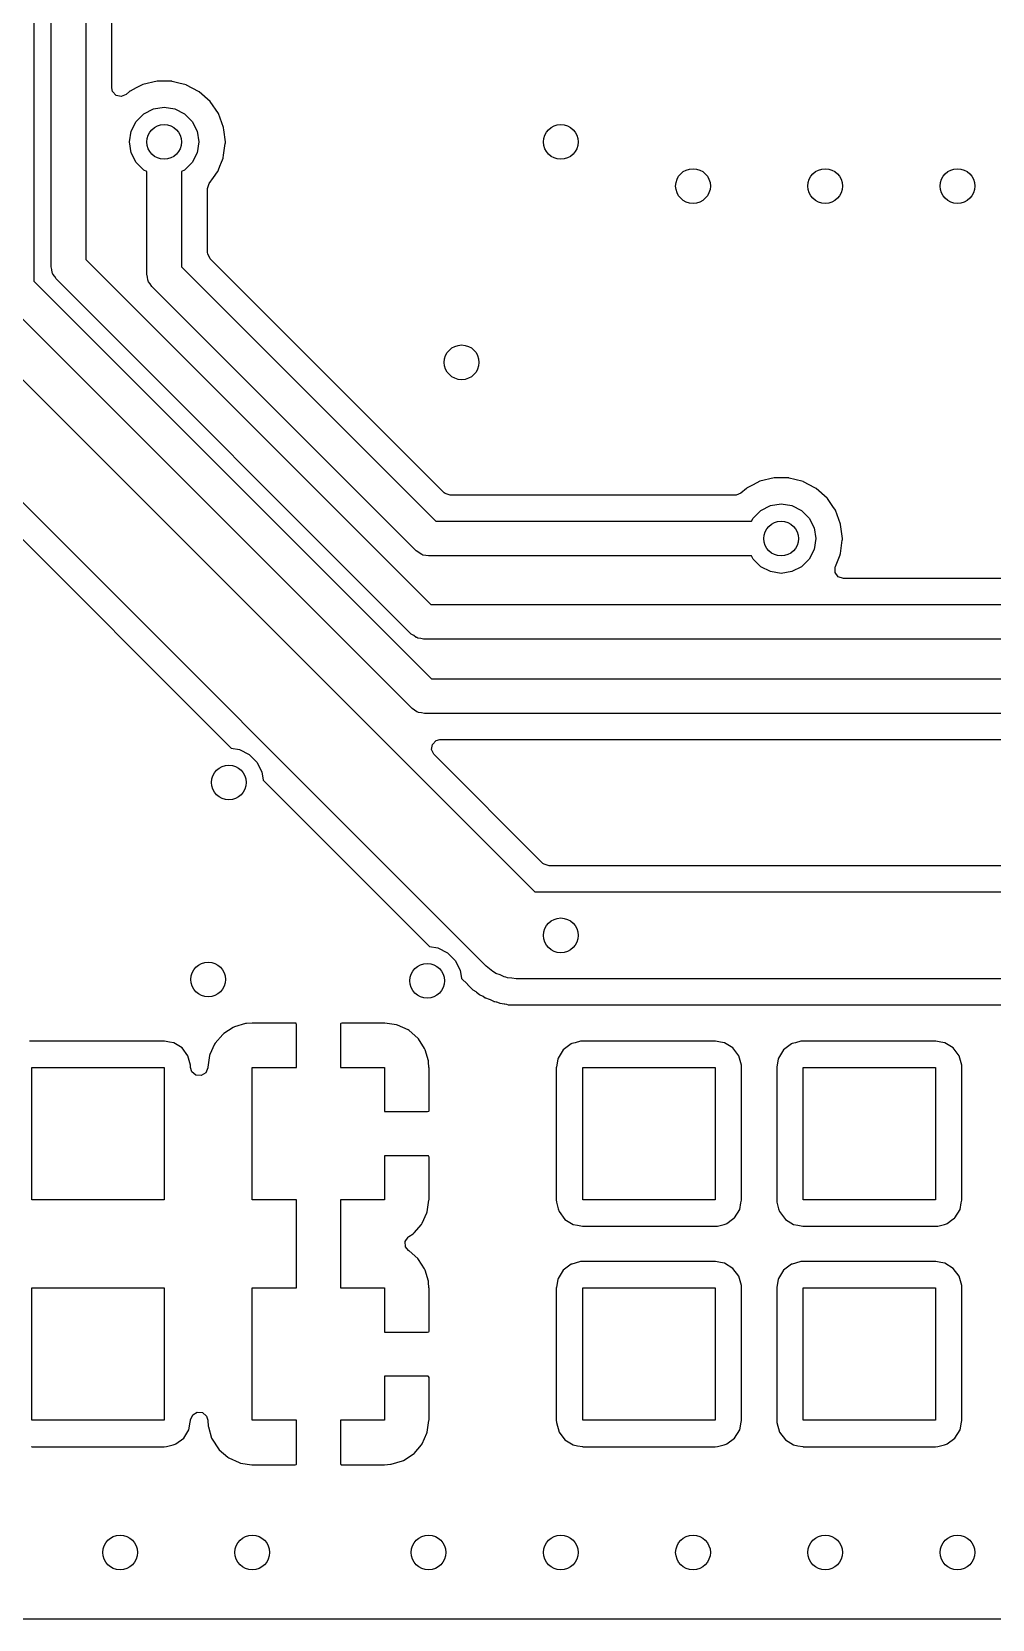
# Model space of a CAD drawing. Extents: x 0.03 to 2.37, y 0.03 to 1.57.
# Drawn here: x 1.02 to 1.456, y 0.03 to 0.75 of the extents above; entities that cross this region are included whole.
import ezdxf

# ---------------------------------------------------------------- set-up
doc = ezdxf.new("R2010")
doc.units = 0
doc.header["$MEASUREMENT"] = 0
doc.layers.add('BLACK', color=7, linetype='CONTINUOUS')

msp = doc.modelspace()

# ---------------------------------------------------------------- linework, layer by layer
at = {"layer": 'BLACK', "linetype": 'CONTINUOUS'}
for p, q in [((1.04447, 0.887659), (1.04447, 0.646669)), ((1.02872, 0.643407), (1.02872, 0.884398)), ((1.0563, 0.724487), (1.0563, 0.885041)), ((1.02084, 0.84703), (1.02084, 0.636884)), ((1.07681, 0.727591), (1.07032, 0.726034)), ((1.07704, 0.72759), (1.07681, 0.727591)), ((1.08011, 0.727574), (1.07704, 0.72759)), ((1.07704, 0.72759), (1.07704, 0.72759)), ((1.08348, 0.727557), (1.08011, 0.727574)), ((1.08371, 0.727499), (1.08348, 0.727557)), ((1.05661, 0.722958), (1.0563, 0.724487)), ((1.05819, 0.721143), (1.05661, 0.722958)), ((1.06054, 0.720605), (1.05819, 0.721143)), ((1.06276, 0.72155), (1.06054, 0.720605)), ((1.06421, 0.722818), (1.06276, 0.72155)), ((1.06439, 0.722973), (1.06421, 0.722818)), ((1.0646, 0.72308), (1.06439, 0.722973)), ((1.06732, 0.724487), (1.0646, 0.72308)), ((1.0646, 0.72308), (1.0646, 0.72308)), ((1.07032, 0.726034), (1.06732, 0.724487)), ((1.08672, 0.726744), (1.08371, 0.727499)), ((1.08371, 0.727499), (1.08371, 0.727499)), ((1.08995, 0.725931), (1.08672, 0.726744)), ((1.09016, 0.725821), (1.08995, 0.725931)), ((1.09564, 0.722918), (1.09016, 0.725821)), ((1.09016, 0.725821), (1.09016, 0.725821)), ((1.09585, 0.722808), (1.09564, 0.722918)), ((1.10083, 0.718368), (1.09585, 0.722808)), ((1.07074, 0.71274), (1.07513, 0.714977)), ((1.07513, 0.714977), (1.08, 0.715748)), ((1.08, 0.715748), (1.08487, 0.714977)), ((1.08487, 0.714977), (1.08926, 0.71274)), ((1.10461, 0.712868), (1.10083, 0.718368)), ((1.06502, 0.704866), (1.06726, 0.709256)), ((1.06726, 0.709256), (1.07074, 0.71274)), ((1.08926, 0.71274), (1.09274, 0.709256)), ((1.09274, 0.709256), (1.09498, 0.704866)), ((1.10697, 0.706625), (1.10461, 0.712868)), ((1.107, 0.706392), (1.10697, 0.706625)), ((1.10711, 0.70551), (1.107, 0.706392)), ((1.107, 0.706392), (1.107, 0.706392)), ((1.06425, 0.7), (1.06502, 0.704866)), ((1.06502, 0.695134), (1.06425, 0.7)), ((1.09498, 0.704866), (1.09575, 0.7)), ((1.09575, 0.7), (1.09498, 0.695134)), ((1.107, 0.69399), (1.10775, 0.699292)), ((1.10778, 0.7), (1.10711, 0.70551)), ((1.10775, 0.699292), (1.10777, 0.699418)), ((1.10775, 0.699292), (1.10775, 0.699292)), ((1.10777, 0.699418), (1.10778, 0.7)), ((1.06726, 0.690744), (1.06502, 0.695134)), ((1.09498, 0.695134), (1.09274, 0.690744)), ((1.1057, 0.69), (1.10674, 0.692593)), ((1.10674, 0.692593), (1.10683, 0.692811)), ((1.10674, 0.692593), (1.10674, 0.692593)), ((1.10683, 0.692811), (1.107, 0.69399)), ((1.07074, 0.68726), (1.06726, 0.690744)), ((1.07213, 0.686555), (1.07074, 0.68726)), ((1.07213, 0.64), (1.07213, 0.686555)), ((1.08926, 0.68726), (1.08787, 0.686555)), ((1.08787, 0.686555), (1.08787, 0.643261)), ((1.09274, 0.690744), (1.08926, 0.68726)), ((1.10235, 0.683852), (1.1042, 0.686428)), ((1.1042, 0.686428), (1.10434, 0.686619)), ((1.1042, 0.686428), (1.1042, 0.686428)), ((1.10434, 0.686619), (1.10563, 0.68982)), ((1.10563, 0.68982), (1.1057, 0.69)), ((1.0997, 0.678916), (1.10045, 0.681199)), ((1.0997, 0.649776), (1.0997, 0.678916)), ((1.10045, 0.681202), (1.10235, 0.683852)), ((1.10045, 0.681199), (1.10045, 0.681202)), ((1.10045, 0.681199), (1.10045, 0.681199)), ((1.09975, 0.649167), (1.0997, 0.649776)), ((1.10085, 0.64702), (1.09975, 0.649167)), ((1.02901, 0.642125), (1.02872, 0.643407)), ((1.02916, 0.640818), (1.02901, 0.642125)), ((1.04447, 0.646669), (1.20099, 0.490145)), ((1.08787, 0.643261), (1.20326, 0.527874)), ((1.20702, 0.540846), (1.10085, 0.64702)), ((1.02084, 0.636884), (1.20135, 0.456378)), ((1.0294, 0.640434), (1.02916, 0.640818)), ((1.0295, 0.639993), (1.0294, 0.640434)), ((1.03032, 0.638964), (1.0295, 0.639993)), ((1.03102, 0.637849), (1.03032, 0.638964)), ((1.19216, 0.476704), (1.03102, 0.637849)), ((1.07242, 0.638718), (1.07213, 0.64)), ((1.07256, 0.63741), (1.07242, 0.638718)), ((1.0728, 0.637027), (1.07256, 0.63741)), ((1.0729, 0.636585), (1.0728, 0.637027)), ((1.07372, 0.635557), (1.0729, 0.636585)), ((1.07442, 0.634442), (1.07372, 0.635557)), ((1.19443, 0.514432), (1.07442, 0.634442)), ((1.19252, 0.442936), (1.00739, 0.628064)), ((0.993919, 0.613919), (1.24815, 0.359685)), ((1.22608, 0.326081), (0.971846, 0.580315)), ((0.968087, 0.567343), (1.11048, 0.424951)), ((1.35681, 0.547591), (1.35032, 0.546034)), ((1.35704, 0.54759), (1.35681, 0.547591)), ((1.36011, 0.547574), (1.35704, 0.54759)), ((1.35704, 0.54759), (1.35704, 0.54759)), ((1.36348, 0.547557), (1.36011, 0.547574)), ((1.36371, 0.547499), (1.36348, 0.547557)), ((1.36624, 0.546862), (1.36371, 0.547499)), ((1.36371, 0.547499), (1.36371, 0.547499)), ((1.20749, 0.540449), (1.20702, 0.540846)), ((1.20978, 0.539705), (1.20749, 0.540449)), ((1.34174, 0.540665), (1.33953, 0.53972)), ((1.34421, 0.542818), (1.34174, 0.540665)), ((1.34439, 0.542973), (1.34421, 0.542818)), ((1.3446, 0.54308), (1.34439, 0.542973)), ((1.34724, 0.544443), (1.3446, 0.54308)), ((1.3446, 0.54308), (1.3446, 0.54308)), ((1.35032, 0.546034), (1.34724, 0.544443)), ((1.36995, 0.545931), (1.36624, 0.546862)), ((1.37016, 0.545821), (1.36995, 0.545931)), ((1.37534, 0.54308), (1.37016, 0.545821)), ((1.37016, 0.545821), (1.37016, 0.545821)), ((1.37585, 0.542808), (1.37534, 0.54308)), ((1.38083, 0.538368), (1.37585, 0.542808)), ((1.33918, 0.539705), (1.20978, 0.539705)), ((1.33953, 0.53972), (1.33918, 0.539705)), ((1.35074, 0.53274), (1.35513, 0.534977)), ((1.35513, 0.534977), (1.36, 0.535748)), ((1.36, 0.535748), (1.36487, 0.534977)), ((1.36487, 0.534977), (1.36926, 0.53274)), ((1.38097, 0.538175), (1.38083, 0.538368)), ((1.38346, 0.534553), (1.38097, 0.538175)), ((1.38461, 0.532868), (1.38346, 0.534553)), ((1.20326, 0.527874), (1.34656, 0.527874)), ((1.34656, 0.527874), (1.34726, 0.529256)), ((1.34726, 0.529256), (1.35074, 0.53274)), ((1.36926, 0.53274), (1.37274, 0.529256)), ((1.37274, 0.529256), (1.37498, 0.524866)), ((1.38697, 0.526625), (1.38461, 0.532868)), ((1.387, 0.526392), (1.38697, 0.526625)), ((1.38713, 0.525348), (1.387, 0.526392)), ((1.387, 0.526392), (1.387, 0.526392)), ((1.37498, 0.524866), (1.37575, 0.52)), ((1.37575, 0.52), (1.37498, 0.515134)), ((1.3869, 0.513317), (1.38775, 0.519292)), ((1.38778, 0.52), (1.38713, 0.525348)), ((1.38775, 0.519292), (1.38777, 0.519418)), ((1.38775, 0.519292), (1.38775, 0.519292)), ((1.38777, 0.519418), (1.38778, 0.52)), ((1.19555, 0.513732), (1.19443, 0.514432)), ((1.19657, 0.512911), (1.19555, 0.513732)), ((1.19701, 0.512809), (1.19657, 0.512911)), ((1.1974, 0.512569), (1.19701, 0.512809)), ((1.1987, 0.512421), (1.1974, 0.512569)), ((1.19999, 0.512126), (1.1987, 0.512421)), ((1.34656, 0.512126), (1.19999, 0.512126)), ((1.34726, 0.510744), (1.34656, 0.512126)), ((1.37498, 0.515134), (1.37274, 0.510744)), ((1.38462, 0.507328), (1.38674, 0.512593)), ((1.38674, 0.512593), (1.38683, 0.512811)), ((1.38674, 0.512593), (1.38674, 0.512593)), ((1.38683, 0.512811), (1.3869, 0.513317)), ((1.35074, 0.50726), (1.34726, 0.510744)), ((1.35513, 0.505023), (1.35074, 0.50726)), ((1.36, 0.504252), (1.35513, 0.505023)), ((1.36487, 0.505023), (1.36, 0.504252)), ((1.36926, 0.50726), (1.36487, 0.505023)), ((1.37274, 0.510744), (1.36926, 0.50726)), ((1.38453, 0.507078), (1.38462, 0.507328)), ((1.38453, 0.504669), (1.38453, 0.507078)), ((1.38595, 0.50272), (1.38453, 0.504669)), ((1.38824, 0.501976), (1.38595, 0.50272)), ((1.66903, 0.501976), (1.38824, 0.501976)), ((1.20099, 0.490145), (1.67901, 0.490145)), ((1.19327, 0.476004), (1.19216, 0.476704)), ((1.1943, 0.475182), (1.19327, 0.476004)), ((1.19474, 0.475081), (1.1943, 0.475182)), ((1.19513, 0.47484), (1.19474, 0.475081)), ((1.19643, 0.474692), (1.19513, 0.47484)), ((1.19771, 0.474397), (1.19643, 0.474692)), ((1.68227, 0.474397), (1.19771, 0.474397)), ((1.20135, 0.456378), (1.69524, 0.456378)), ((1.19363, 0.442236), (1.19252, 0.442936)), ((1.19466, 0.441415), (1.19363, 0.442236)), ((1.1951, 0.441313), (1.19466, 0.441415)), ((1.19549, 0.441072), (1.1951, 0.441313)), ((1.19679, 0.440925), (1.19549, 0.441072)), ((1.19808, 0.44063), (1.19679, 0.440925)), ((1.6985, 0.44063), (1.19808, 0.44063)), ((1.20133, 0.424292), (1.20171, 0.426671)), ((1.20171, 0.426671), (1.20341, 0.428374)), ((1.20341, 0.428374), (1.20518, 0.428799)), ((1.20518, 0.428799), (1.69589, 0.428799)), ((1.11048, 0.424951), (1.11424, 0.424355)), ((1.11424, 0.424355), (1.11863, 0.422118)), ((1.11863, 0.422118), (1.12212, 0.418634)), ((1.12212, 0.418634), (1.12435, 0.414244)), ((1.20242, 0.422145), (1.20133, 0.424292)), ((1.25191, 0.372657), (1.20242, 0.422145)), ((1.12435, 0.414244), (1.12495, 0.410479)), ((1.12495, 0.410479), (1.20048, 0.334951)), ((1.25238, 0.37226), (1.25191, 0.372657)), ((1.25467, 0.371516), (1.25238, 0.37226)), ((1.73585, 0.371516), (1.25467, 0.371516)), ((1.24815, 0.359685), (1.73937, 0.359685)), ((1.20048, 0.334951), (1.20424, 0.334355)), ((1.20424, 0.334355), (1.20863, 0.332118)), ((1.20863, 0.332118), (1.21212, 0.328634)), ((1.21212, 0.328634), (1.21435, 0.324244)), ((1.21435, 0.324244), (1.21495, 0.320479)), ((1.22769, 0.324876), (1.22608, 0.326081)), ((1.22919, 0.323547), (1.22769, 0.324876)), ((1.21495, 0.320479), (1.21764, 0.317793)), ((1.21764, 0.317793), (1.21767, 0.317764)), ((1.21767, 0.317764), (1.21996, 0.315424)), ((1.22991, 0.32321), (1.22919, 0.323547)), ((1.23055, 0.322733), (1.22991, 0.32321)), ((1.23243, 0.322028), (1.23055, 0.322733)), ((1.23424, 0.321175), (1.23243, 0.322028)), ((1.23503, 0.321053), (1.23424, 0.321175)), ((1.23577, 0.320774), (1.23503, 0.321053)), ((1.23778, 0.320625), (1.23577, 0.320774)), ((1.23976, 0.320316), (1.23778, 0.320625)), ((1.24, 0.320315), (1.23976, 0.320316)), ((1.73122, 0.320315), (1.24, 0.320315)), ((1.21996, 0.315424), (1.22014, 0.315306)), ((1.22014, 0.315306), (1.22142, 0.314481)), ((1.22142, 0.314481), (1.22174, 0.314251)), ((1.22174, 0.314251), (1.2231, 0.313165)), ((1.2231, 0.313165), (1.2233, 0.31307)), ((1.2233, 0.31307), (1.2233, 0.31307)), ((1.2233, 0.31307), (1.22433, 0.312569)), ((1.22433, 0.312569), (1.22475, 0.312336)), ((1.22475, 0.312336), (1.22572, 0.311713)), ((1.22572, 0.311713), (1.22572, 0.311713)), ((1.22572, 0.311713), (1.2259, 0.311595)), ((1.2259, 0.311595), (1.22754, 0.310999)), ((1.22754, 0.310999), (1.2279, 0.310846)), ((1.2279, 0.310846), (1.22947, 0.310088)), ((1.22947, 0.310088), (1.22968, 0.310039)), ((1.22968, 0.310039), (1.23014, 0.309933)), ((1.23014, 0.309933), (1.23074, 0.309794)), ((1.23074, 0.309794), (1.2308, 0.30978)), ((1.2308, 0.30978), (1.23126, 0.309645)), ((1.23126, 0.309645), (1.23234, 0.309251)), ((1.23234, 0.309251), (1.23234, 0.309251)), ((1.23234, 0.309251), (1.23254, 0.309177)), ((1.23254, 0.309177), (1.23427, 0.308958)), ((1.23427, 0.308958), (1.23466, 0.308889)), ((1.23466, 0.308889), (1.23543, 0.308711)), ((1.23543, 0.308711), (1.23614, 0.308547)), ((1.23614, 0.308547), (1.23614, 0.308547)), ((1.23614, 0.308547), (1.23636, 0.308498)), ((1.23636, 0.308498), (1.23791, 0.308492)), ((1.23791, 0.308492), (1.23798, 0.30849)), ((1.23798, 0.30849), (1.23802, 0.308484)), ((1.23802, 0.308484), (1.24017, 0.308484)), ((1.24017, 0.308484), (1.24018, 0.308484)), ((1.24018, 0.308484), (1.24342, 0.308473)), ((1.24342, 0.308473), (1.24346, 0.308481)), ((1.24346, 0.308481), (1.24352, 0.308484)), ((1.24352, 0.308484), (1.72459, 0.308484)), ((1.10701, 0.295414), (1.10659, 0.295053)), ((1.11138, 0.298221), (1.10701, 0.295414)), ((1.11188, 0.29845), (1.11138, 0.298221)), ((1.11693, 0.299932), (1.11188, 0.29845)), ((1.11733, 0.300006), (1.11693, 0.299932)), ((1.11993, 0.300192), (1.11733, 0.300006)), ((1.12007, 0.300197), (1.11993, 0.300192)), ((1.13968, 0.300197), (1.12007, 0.300197)), ((1.13984, 0.300079), (1.13968, 0.300197)), ((1.1399, 0.299872), (1.13984, 0.300079)), ((1.14, 0.29958), (1.1399, 0.299872)), ((1.14, 0.28), (1.14, 0.29958)), ((1.16012, 0.300035), (1.16, 0.299872)), ((1.16, 0.299872), (1.16, 0.28)), ((1.16062, 0.300197), (1.16012, 0.300035)), ((1.17986, 0.300197), (1.16062, 0.300197)), ((1.18014, 0.300177), (1.17986, 0.300197)), ((1.18541, 0.299418), (1.18014, 0.300177)), ((1.18594, 0.299263), (1.18541, 0.299418)), ((1.19067, 0.297106), (1.18594, 0.299263)), ((1.19113, 0.296808), (1.19067, 0.297106)), ((1.19505, 0.293409), (1.19113, 0.296808)), ((1.02, 0.292028), (1.01889, 0.291976)), ((1.08, 0.292028), (1.02, 0.292028)), ((1.08018, 0.291994), (1.08, 0.292028)), ((1.08247, 0.291566), (1.08018, 0.291994)), ((1.08018, 0.291994), (1.08018, 0.291994)), ((1.08434, 0.291215), (1.08247, 0.291566)), ((1.0881, 0.288888), (1.08434, 0.291215)), ((1.09077, 0.285361), (1.0881, 0.288888)), ((1.10289, 0.290666), (1.10074, 0.285944)), ((1.10319, 0.29113), (1.10289, 0.290666)), ((1.10659, 0.295053), (1.10319, 0.29113)), ((1.19541, 0.292992), (1.19505, 0.293409)), ((1.19822, 0.288625), (1.19541, 0.292992)), ((1.19845, 0.288123), (1.19822, 0.288625)), ((1.26464, 0.290767), (1.26111, 0.288103)), ((1.26499, 0.290865), (1.26464, 0.290767)), ((1.26649, 0.291294), (1.26499, 0.290865)), ((1.26499, 0.290865), (1.26499, 0.290865)), ((1.26889, 0.291976), (1.26649, 0.291294)), ((1.27, 0.292028), (1.26889, 0.291976)), ((1.33, 0.292028), (1.27, 0.292028)), ((1.33018, 0.291994), (1.33, 0.292028)), ((1.33247, 0.291566), (1.33018, 0.291994)), ((1.33018, 0.291994), (1.33018, 0.291994)), ((1.33434, 0.291215), (1.33247, 0.291566)), ((1.3381, 0.288888), (1.33434, 0.291215)), ((1.34077, 0.285361), (1.3381, 0.288888)), ((1.36464, 0.290767), (1.36111, 0.288103)), ((1.36499, 0.290865), (1.36464, 0.290767)), ((1.36649, 0.291294), (1.36499, 0.290865)), ((1.36499, 0.290865), (1.36499, 0.290865)), ((1.36889, 0.291976), (1.36649, 0.291294)), ((1.37, 0.292028), (1.36889, 0.291976)), ((1.43, 0.292028), (1.37, 0.292028)), ((1.43018, 0.291994), (1.43, 0.292028)), ((1.43247, 0.291566), (1.43018, 0.291994)), ((1.43018, 0.291994), (1.43018, 0.291994)), ((1.43434, 0.291215), (1.43247, 0.291566)), ((1.4381, 0.288888), (1.43434, 0.291215)), ((1.44077, 0.285361), (1.4381, 0.288888)), ((1.09198, 0.28111), (1.09077, 0.285361)), ((1.09199, 0.280885), (1.09198, 0.28111)), ((1.10058, 0.285414), (1.09982, 0.280138)), ((1.10074, 0.285944), (1.10058, 0.285414)), ((1.19993, 0.283075), (1.19845, 0.288123)), ((1.20001, 0.282666), (1.19993, 0.283075)), ((1.20019, 0.280069), (1.20001, 0.282666)), ((1.25872, 0.28399), (1.25801, 0.280177)), ((1.25878, 0.284345), (1.25872, 0.28399)), ((1.26111, 0.288103), (1.25878, 0.284345)), ((1.34198, 0.28111), (1.34077, 0.285361)), ((1.34203, 0.28), (1.34198, 0.28111)), ((1.35872, 0.28399), (1.35801, 0.280177)), ((1.35878, 0.284345), (1.35872, 0.28399)), ((1.36111, 0.288103), (1.35878, 0.284345)), ((1.44198, 0.28111), (1.44077, 0.285361)), ((1.44203, 0.28), (1.44198, 0.28111)), ((1.02, 0.22), (1.02, 0.28)), ((1.02, 0.28), (1.08, 0.28)), ((1.08, 0.28), (1.08, 0.22)), ((1.09203, 0.280022), (1.09199, 0.280885)), ((1.09261, 0.278142), (1.09203, 0.280022)), ((1.09445, 0.276591), (1.09261, 0.278142)), ((1.09686, 0.276419), (1.09445, 0.276591)), ((1.0989, 0.277692), (1.09686, 0.276419)), ((1.09981, 0.279924), (1.0989, 0.277692)), ((1.09982, 0.280138), (1.09981, 0.279924)), ((1.12, 0.22), (1.12, 0.28)), ((1.12, 0.28), (1.14, 0.28)), ((1.16, 0.28), (1.18, 0.28)), ((1.18, 0.28), (1.18, 0.26)), ((1.20019, 0.28), (1.20019, 0.280069)), ((1.2002, 0.279931), (1.20019, 0.28)), ((1.2002, 0.260325), (1.2002, 0.279931)), ((1.25801, 0.280177), (1.25797, 0.28)), ((1.25797, 0.28), (1.25797, 0.22)), ((1.25801, 0.280177), (1.25801, 0.280177)), ((1.27, 0.22), (1.27, 0.28)), ((1.27, 0.28), (1.33, 0.28)), ((1.33, 0.28), (1.33, 0.22)), ((1.34203, 0.22), (1.34203, 0.28)), ((1.35801, 0.280177), (1.35797, 0.28)), ((1.35797, 0.28), (1.35797, 0.22)), ((1.35801, 0.280177), (1.35801, 0.280177)), ((1.37, 0.22), (1.37, 0.28)), ((1.37, 0.28), (1.43, 0.28)), ((1.43, 0.28), (1.43, 0.22)), ((1.44203, 0.22), (1.44203, 0.28)), ((1.18, 0.26), (1.19958, 0.26)), ((1.19958, 0.26), (1.20008, 0.260162)), ((1.20008, 0.260162), (1.2002, 0.260325)), ((1.19987, 0.24), (1.18, 0.24)), ((1.18, 0.24), (1.18, 0.22)), ((1.20003, 0.239882), (1.19987, 0.24)), ((1.2002, 0.239383), (1.20003, 0.239882)), ((1.2002, 0.220139), (1.2002, 0.239383)), ((1.08, 0.22), (1.02, 0.22)), ((1.14, 0.22), (1.12, 0.22)), ((1.14, 0.18), (1.14, 0.22)), ((1.18, 0.22), (1.16, 0.22)), ((1.16, 0.22), (1.16, 0.18)), ((1.19942, 0.214586), (1.20018, 0.219862)), ((1.20018, 0.219862), (1.2002, 0.220139)), ((1.25797, 0.22), (1.25802, 0.21889)), ((1.25802, 0.21889), (1.25871, 0.216491)), ((1.25871, 0.216491), (1.25886, 0.215944)), ((1.33, 0.22), (1.27, 0.22)), ((1.34122, 0.215655), (1.34177, 0.2186)), ((1.34177, 0.2186), (1.34199, 0.219823)), ((1.34199, 0.219823), (1.34203, 0.22)), ((1.34199, 0.219823), (1.34199, 0.219823)), ((1.35797, 0.22), (1.35802, 0.21889)), ((1.35802, 0.21889), (1.35871, 0.216491)), ((1.35871, 0.216491), (1.35886, 0.215944)), ((1.43, 0.22), (1.37, 0.22)), ((1.44122, 0.215655), (1.44177, 0.2186)), ((1.44177, 0.2186), (1.44199, 0.219823)), ((1.44199, 0.219823), (1.44203, 0.22)), ((1.44199, 0.219823), (1.44199, 0.219823)), ((1.19681, 0.20887), (1.19711, 0.209334)), ((1.19711, 0.209334), (1.19926, 0.214056)), ((1.19926, 0.214056), (1.19942, 0.214586)), ((1.25886, 0.215944), (1.25923, 0.214639)), ((1.25923, 0.214639), (1.2619, 0.211112)), ((1.2619, 0.211112), (1.26566, 0.208785)), ((1.33408, 0.20887), (1.33501, 0.209135)), ((1.33501, 0.209135), (1.33536, 0.209233)), ((1.33501, 0.209135), (1.33501, 0.209135)), ((1.33536, 0.209233), (1.33793, 0.211173)), ((1.33793, 0.211173), (1.3386, 0.211679)), ((1.3386, 0.211679), (1.33889, 0.211897)), ((1.3386, 0.211679), (1.3386, 0.211679)), ((1.33889, 0.211897), (1.34122, 0.215655)), ((1.35886, 0.215944), (1.35923, 0.214639)), ((1.35923, 0.214639), (1.3619, 0.211112)), ((1.3619, 0.211112), (1.36566, 0.208785)), ((1.43408, 0.20887), (1.43501, 0.209135)), ((1.43501, 0.209135), (1.43536, 0.209233)), ((1.43501, 0.209135), (1.43501, 0.209135)), ((1.43536, 0.209233), (1.43793, 0.211173)), ((1.43793, 0.211173), (1.4386, 0.211679)), ((1.4386, 0.211679), (1.43889, 0.211897)), ((1.4386, 0.211679), (1.4386, 0.211679)), ((1.43889, 0.211897), (1.44122, 0.215655)), ((1.18945, 0.20109), (1.19075, 0.203116)), ((1.19075, 0.203116), (1.19111, 0.203378)), ((1.19111, 0.203378), (1.19299, 0.204586)), ((1.19299, 0.204586), (1.19341, 0.204947)), ((1.19341, 0.204947), (1.19681, 0.20887)), ((1.26566, 0.208785), (1.26753, 0.208434)), ((1.26753, 0.208434), (1.26982, 0.208006)), ((1.26982, 0.208006), (1.26982, 0.208006)), ((1.26982, 0.208006), (1.27, 0.207972)), ((1.27, 0.207972), (1.33, 0.207972)), ((1.33, 0.207972), (1.33111, 0.208024)), ((1.33111, 0.208024), (1.33408, 0.20887)), ((1.36566, 0.208785), (1.36753, 0.208434)), ((1.36753, 0.208434), (1.36982, 0.208006)), ((1.36982, 0.208006), (1.36982, 0.208006)), ((1.36982, 0.208006), (1.37, 0.207972)), ((1.37, 0.207972), (1.43, 0.207972)), ((1.43, 0.207972), (1.43111, 0.208024)), ((1.43111, 0.208024), (1.43408, 0.20887)), ((1.18959, 0.198685), (1.18945, 0.20109)), ((1.19095, 0.197022), (1.18959, 0.198685)), ((1.19092, 0.196991), (1.19095, 0.197022)), ((1.1911, 0.196834), (1.19092, 0.196991)), ((1.19111, 0.19682), (1.1911, 0.196834)), ((1.19113, 0.196808), (1.19111, 0.19682)), ((1.19505, 0.193409), (1.19113, 0.196808)), ((1.19541, 0.192992), (1.19505, 0.193409)), ((1.19822, 0.188625), (1.19541, 0.192992)), ((1.19845, 0.188123), (1.19822, 0.188625)), ((1.19993, 0.183075), (1.19845, 0.188123)), ((1.26111, 0.188103), (1.25878, 0.184345)), ((1.26464, 0.190767), (1.26111, 0.188103)), ((1.26499, 0.190865), (1.26464, 0.190767)), ((1.26649, 0.191294), (1.26499, 0.190865)), ((1.26499, 0.190865), (1.26499, 0.190865)), ((1.26889, 0.191976), (1.26649, 0.191294)), ((1.27, 0.192028), (1.26889, 0.191976)), ((1.33, 0.192028), (1.27, 0.192028)), ((1.33018, 0.191994), (1.33, 0.192028)), ((1.33247, 0.191566), (1.33018, 0.191994)), ((1.33018, 0.191994), (1.33018, 0.191994)), ((1.33434, 0.191215), (1.33247, 0.191566)), ((1.3381, 0.188888), (1.33434, 0.191215)), ((1.34077, 0.185361), (1.3381, 0.188888)), ((1.36111, 0.188103), (1.35878, 0.184345)), ((1.36464, 0.190767), (1.36111, 0.188103)), ((1.36499, 0.190865), (1.36464, 0.190767)), ((1.36649, 0.191294), (1.36499, 0.190865)), ((1.36499, 0.190865), (1.36499, 0.190865)), ((1.36889, 0.191976), (1.36649, 0.191294)), ((1.37, 0.192028), (1.36889, 0.191976)), ((1.43, 0.192028), (1.37, 0.192028)), ((1.43018, 0.191994), (1.43, 0.192028)), ((1.43247, 0.191566), (1.43018, 0.191994)), ((1.43018, 0.191994), (1.43018, 0.191994)), ((1.43434, 0.191215), (1.43247, 0.191566)), ((1.4381, 0.188888), (1.43434, 0.191215)), ((1.44077, 0.185361), (1.4381, 0.188888)), ((1.20001, 0.182666), (1.19993, 0.183075)), ((1.20019, 0.180069), (1.20001, 0.182666)), ((1.25801, 0.180177), (1.25797, 0.18)), ((1.25872, 0.18399), (1.25801, 0.180177)), ((1.25801, 0.180177), (1.25801, 0.180177)), ((1.25878, 0.184345), (1.25872, 0.18399)), ((1.34198, 0.18111), (1.34077, 0.185361)), ((1.34203, 0.18), (1.34198, 0.18111)), ((1.35801, 0.180177), (1.35797, 0.18)), ((1.35872, 0.18399), (1.35801, 0.180177)), ((1.35801, 0.180177), (1.35801, 0.180177)), ((1.35878, 0.184345), (1.35872, 0.18399)), ((1.44198, 0.18111), (1.44077, 0.185361)), ((1.44203, 0.18), (1.44198, 0.18111)), ((1.02, 0.12), (1.02, 0.18)), ((1.02, 0.18), (1.08, 0.18)), ((1.08, 0.18), (1.08, 0.12)), ((1.12, 0.12), (1.12, 0.18)), ((1.12, 0.18), (1.14, 0.18)), ((1.16, 0.18), (1.18, 0.18)), ((1.18, 0.18), (1.18, 0.16)), ((1.20019, 0.18), (1.20019, 0.180069)), ((1.2002, 0.179931), (1.20019, 0.18)), ((1.2002, 0.160325), (1.2002, 0.179931)), ((1.25797, 0.18), (1.25797, 0.12)), ((1.27, 0.12), (1.27, 0.18)), ((1.27, 0.18), (1.33, 0.18)), ((1.33, 0.18), (1.33, 0.12)), ((1.34203, 0.12), (1.34203, 0.18)), ((1.35797, 0.18), (1.35797, 0.12)), ((1.37, 0.12), (1.37, 0.18)), ((1.37, 0.18), (1.43, 0.18)), ((1.43, 0.18), (1.43, 0.12)), ((1.44203, 0.12), (1.44203, 0.18)), ((1.18, 0.16), (1.19958, 0.16)), ((1.19958, 0.16), (1.20008, 0.160162)), ((1.20008, 0.160162), (1.2002, 0.160325)), ((1.18, 0.14), (1.18, 0.12)), ((1.19987, 0.14), (1.18, 0.14)), ((1.20003, 0.139882), (1.19987, 0.14)), ((1.2002, 0.139383), (1.20003, 0.139882)), ((1.2002, 0.120139), (1.2002, 0.139383)), ((1.09298, 0.122419), (1.09505, 0.123649)), ((1.09505, 0.123649), (1.09745, 0.123427)), ((1.09745, 0.123427), (1.09926, 0.121837)), ((1.08, 0.12), (1.02, 0.12)), ((1.08889, 0.111897), (1.09122, 0.115655)), ((1.09122, 0.115655), (1.09186, 0.119115)), ((1.09186, 0.119115), (1.09199, 0.119823)), ((1.09199, 0.119823), (1.09203, 0.12)), ((1.09199, 0.119823), (1.09199, 0.119823)), ((1.09203, 0.120206), (1.09298, 0.122419)), ((1.09203, 0.12018), (1.09203, 0.120206)), ((1.09203, 0.12), (1.09203, 0.12018)), ((1.09926, 0.121837), (1.0998, 0.12)), ((1.0998, 0.12), (1.0998, 0.12)), ((1.0998, 0.12), (1.0998, 0.119994)), ((1.0998, 0.119994), (1.09981, 0.119986)), ((1.09981, 0.119986), (1.09981, 0.119931)), ((1.09981, 0.119931), (1.09999, 0.117334)), ((1.09999, 0.117334), (1.10007, 0.116925)), ((1.10007, 0.116925), (1.10155, 0.111877)), ((1.14, 0.12), (1.12, 0.12)), ((1.14, 0.100128), (1.14, 0.12)), ((1.18, 0.12), (1.16, 0.12)), ((1.16, 0.12), (1.16, 0.10042)), ((1.19942, 0.114586), (1.20018, 0.119862)), ((1.20018, 0.119862), (1.2002, 0.120139)), ((1.25797, 0.12), (1.25802, 0.11889)), ((1.25802, 0.11889), (1.25923, 0.114639)), ((1.33, 0.12), (1.27, 0.12)), ((1.33889, 0.111897), (1.34122, 0.115655)), ((1.34122, 0.115655), (1.34186, 0.119115)), ((1.34186, 0.119115), (1.34199, 0.119823)), ((1.34199, 0.119823), (1.34203, 0.12)), ((1.34199, 0.119823), (1.34199, 0.119823)), ((1.35797, 0.12), (1.35802, 0.11889)), ((1.35802, 0.11889), (1.35923, 0.114639)), ((1.43, 0.12), (1.37, 0.12)), ((1.43889, 0.111897), (1.44122, 0.115655)), ((1.44122, 0.115655), (1.44186, 0.119115)), ((1.44186, 0.119115), (1.44199, 0.119823)), ((1.44199, 0.119823), (1.44203, 0.12)), ((1.44199, 0.119823), (1.44199, 0.119823)), ((1.08111, 0.108024), (1.08408, 0.10887)), ((1.08408, 0.10887), (1.08501, 0.109135)), ((1.08501, 0.109135), (1.08536, 0.109233)), ((1.08501, 0.109135), (1.08501, 0.109135)), ((1.08536, 0.109233), (1.08889, 0.111897)), ((1.10155, 0.111877), (1.10178, 0.111375)), ((1.10178, 0.111375), (1.10459, 0.107008)), ((1.19341, 0.104947), (1.19681, 0.10887)), ((1.19681, 0.10887), (1.19711, 0.109334)), ((1.19711, 0.109334), (1.19926, 0.114056)), ((1.19926, 0.114056), (1.19942, 0.114586)), ((1.25923, 0.114639), (1.2619, 0.111112)), ((1.2619, 0.111112), (1.26566, 0.108785)), ((1.26566, 0.108785), (1.26753, 0.108434)), ((1.26753, 0.108434), (1.26982, 0.108006)), ((1.33111, 0.108024), (1.33408, 0.10887)), ((1.33408, 0.10887), (1.33501, 0.109135)), ((1.33501, 0.109135), (1.33536, 0.109233)), ((1.33501, 0.109135), (1.33501, 0.109135)), ((1.33536, 0.109233), (1.33889, 0.111897)), ((1.35923, 0.114639), (1.3619, 0.111112)), ((1.3619, 0.111112), (1.36566, 0.108785)), ((1.36566, 0.108785), (1.36753, 0.108434)), ((1.36753, 0.108434), (1.36982, 0.108006)), ((1.43111, 0.108024), (1.43408, 0.10887)), ((1.43408, 0.10887), (1.43501, 0.109135)), ((1.43501, 0.109135), (1.43536, 0.109233)), ((1.43501, 0.109135), (1.43501, 0.109135)), ((1.43536, 0.109233), (1.43889, 0.111897)), ((1.01982, 0.108006), (1.02, 0.107972)), ((1.02, 0.107972), (1.08, 0.107972)), ((1.08, 0.107972), (1.08111, 0.108024)), ((1.10459, 0.107008), (1.10495, 0.106591)), ((1.10495, 0.106591), (1.10887, 0.103192)), ((1.10887, 0.103192), (1.10933, 0.102894)), ((1.10933, 0.102894), (1.11406, 0.100737)), ((1.18307, 0.100068), (1.18812, 0.10155)), ((1.18812, 0.10155), (1.18862, 0.101779)), ((1.18862, 0.101779), (1.19299, 0.104586)), ((1.19299, 0.104586), (1.19341, 0.104947)), ((1.26982, 0.108006), (1.26982, 0.108006)), ((1.26982, 0.108006), (1.27, 0.107972)), ((1.27, 0.107972), (1.33, 0.107972)), ((1.33, 0.107972), (1.33111, 0.108024)), ((1.36982, 0.108006), (1.36982, 0.108006)), ((1.36982, 0.108006), (1.37, 0.107972)), ((1.37, 0.107972), (1.43, 0.107972)), ((1.43, 0.107972), (1.43111, 0.108024)), ((1.11406, 0.100737), (1.11459, 0.100582)), ((1.11459, 0.100582), (1.11986, 0.099823)), ((1.11986, 0.099823), (1.12014, 0.099803)), ((1.12014, 0.099803), (1.13938, 0.099803)), ((1.13938, 0.099803), (1.13988, 0.099965)), ((1.13988, 0.099965), (1.14, 0.100128)), ((1.16, 0.10042), (1.16016, 0.099921)), ((1.16016, 0.099921), (1.16032, 0.099803)), ((1.16032, 0.099803), (1.17993, 0.099803)), ((1.17993, 0.099803), (1.18007, 0.099808)), ((1.18007, 0.099808), (1.18267, 0.099994)), ((1.18267, 0.099994), (1.18307, 0.100068)), ((2.36642, 0.029685), (0.033583, 0.029685))]:
    msp.add_line(p, q, dxfattribs=at)
at = {"layer": 'BLACK'}
for centre in [(1.08, 0.7), (1.26, 0.7), (1.32, 0.68), (1.38, 0.68), (1.44, 0.68), (1.215, 0.6), (1.36, 0.52), (1.10938, 0.409377), (1.26, 0.34), (1.1, 0.32), (1.19938, 0.319377), (1.06, 0.06), (1.12, 0.06), (1.2, 0.06), (1.26, 0.06), (1.32, 0.06), (1.38, 0.06), (1.44, 0.06)]:
    msp.add_circle(centre, 0.007874, dxfattribs=at)

doc.saveas('drawing.dxf')
